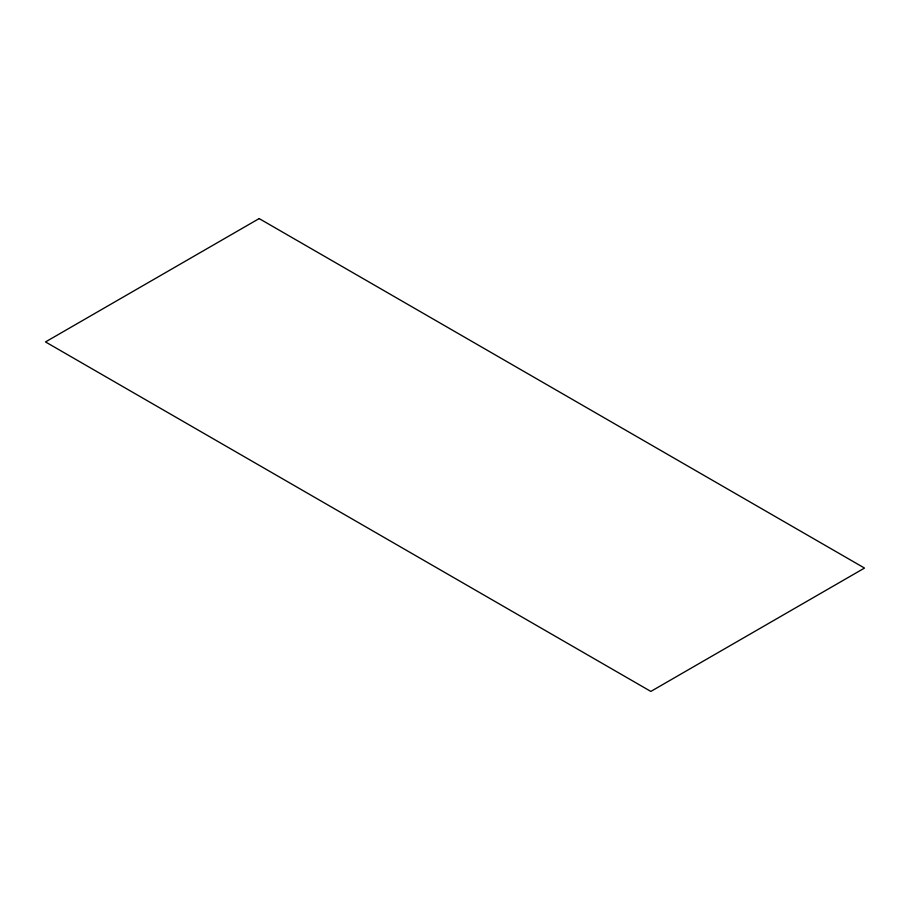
<?xml version="1.0" encoding="UTF-8"?>
<svg xmlns="http://www.w3.org/2000/svg" width="910" height="910" viewBox="0 0 910 910"><rect width="100%" height="100%" fill="white"/><g stroke="black" fill="none" stroke-linecap="round" stroke-linejoin="round"><path stroke-width="1.36" d="M259.157 218.582L45.5 341.933L650.843 691.418L864.5 568.067L259.157 218.582"/></g></svg>
